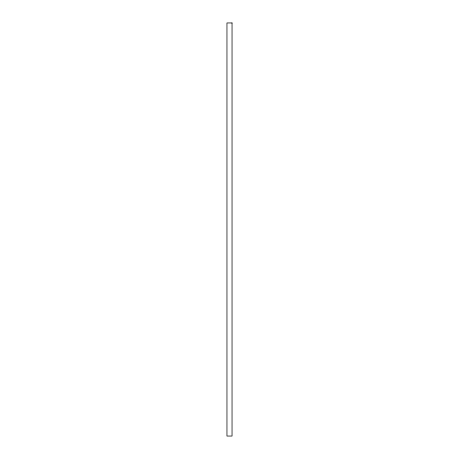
<?xml version="1.0" encoding="UTF-8"?>
<svg xmlns="http://www.w3.org/2000/svg" width="459" height="459" viewBox="0 0 459 459"><rect width="100%" height="100%" fill="white"/><g stroke="black" fill="none" stroke-linecap="round" stroke-linejoin="round"><path stroke-width="0.69" d="M232.042 22.95L226.958 22.95L226.958 436.05L232.042 436.05L232.042 22.95"/></g></svg>
